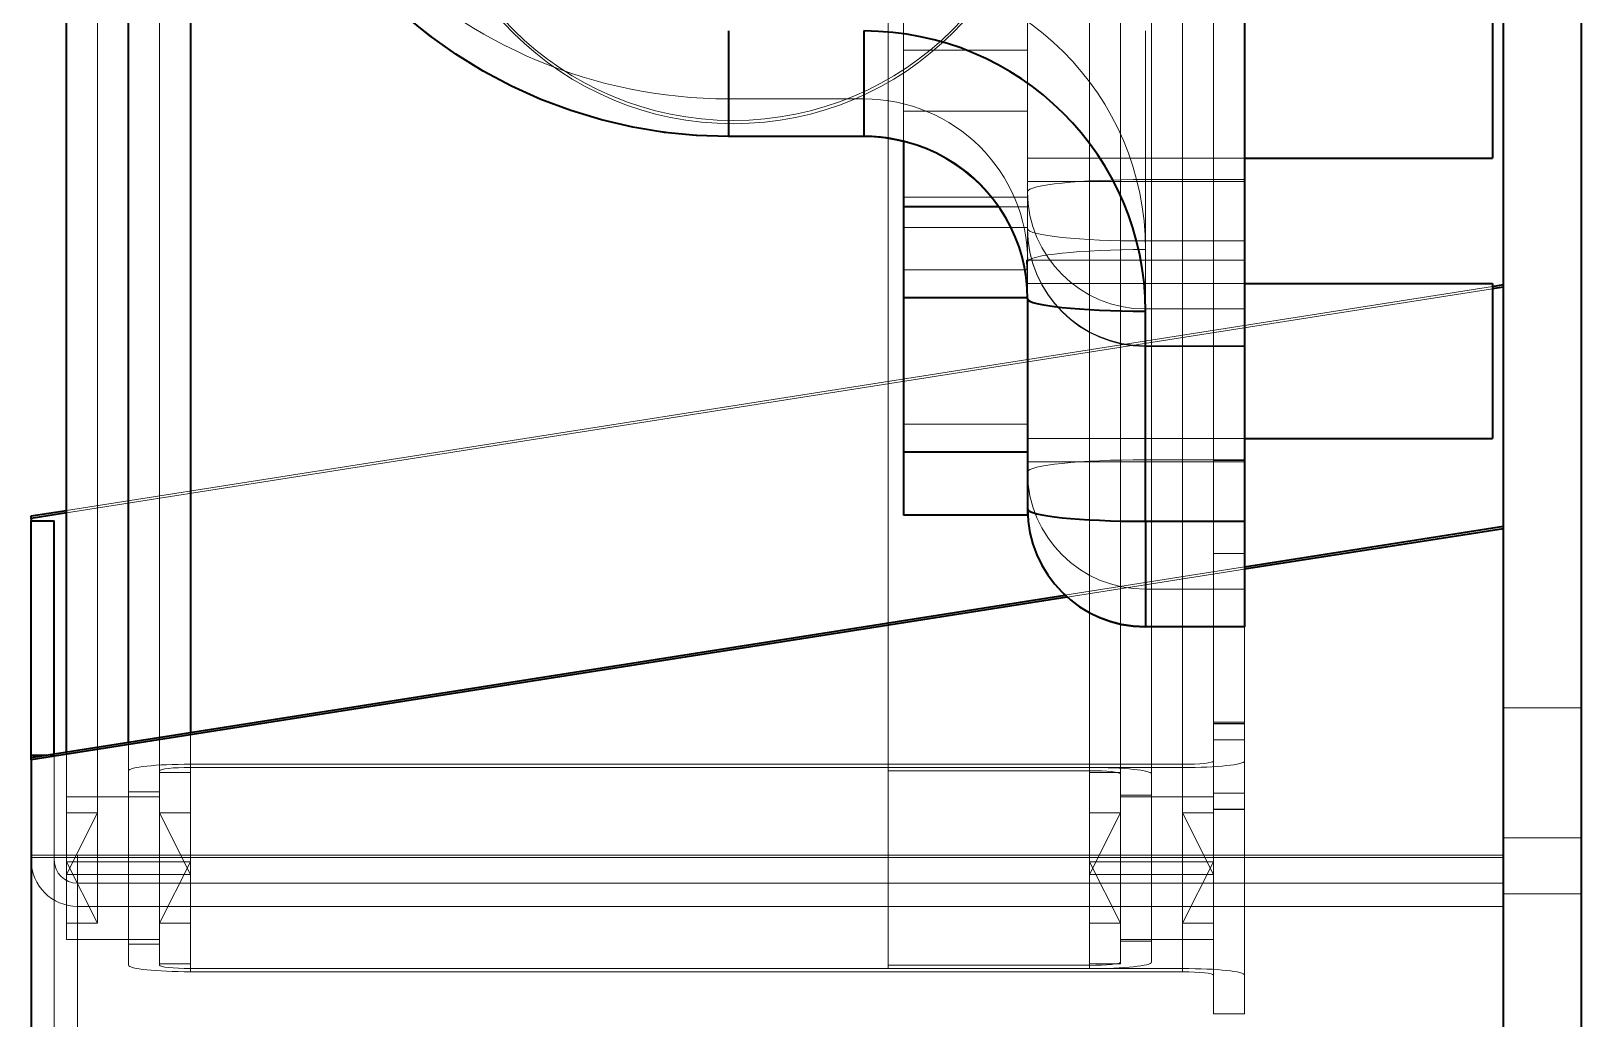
# Model space of a CAD drawing. Header units: millimetres. Extents: x 6115 to 12360, y 7255 to 12668.
# Drawn here: x 6124.6 to 6224.6, y 7647.6 to 7711.3 of the extents above; entities that cross this region are included whole.
import ezdxf

# ---------------------------------------------------------------- set-up
doc = ezdxf.new("R2010")
doc.units = ezdxf.units.MM
doc.layers.add('外形線', color=7, linetype='Continuous', lineweight=50)

msp = doc.modelspace()

# ---------------------------------------------------------------- linework, layer by layer
at = {"layer": '外形線', "linetype": 'Continuous', "lineweight": 18}
for p, q in [((6128.9, 10324.03), (6128.9, 7653.74)), ((6132.9, 10321.32), (6132.9, 7651.03)), ((6179.9, 10321.11), (6179.9, 7650.82)), ((6192.9, 7650.82), (6192.9, 10321.11)), ((6194.9, 7651.13), (6194.9, 10321.42)), ((6196.9, 10321.11), (6196.9, 7651.23)), ((6198.9, 7650.61), (6198.9, 7819.71)), ((6200.9, 7647.89), (6200.9, 7735.93)), ((6180.9, 7715.59), (6180.9, 7706.12)), ((6188.9, 7712.1), (6188.9, 7699.95)), ((6196.5, 7697.75), (6196.5, 7711.31)), ((6188.9, 7710.06), (6180.9, 7710.06)), ((6178.34, 7706.91), (6169.6, 7706.91)), ((6180.9, 7706.12), (6180.9, 7704.17)), ((6188.9, 7706.12), (6180.9, 7706.12)), ((6169.6, 7704.53), (6178.34, 7704.53)), ((6188.9, 7703.09), (6202.9, 7703.09)), ((6188.9, 7701.59), (6202.9, 7701.59)), ((6196.5, 7701.72), (6202.9, 7701.72)), ((6188.9, 7700.58), (6180.9, 7700.58)), ((6188.9, 7699.95), (6187.04, 7699.95)), ((6188.9, 7699.95), (6188.9, 7694.35)), ((6188.9, 7698.61), (6180.9, 7698.61)), ((6202.9, 7697.75), (6196.5, 7697.75)), ((6196.5, 7697.75), (6196.5, 7697.19)), ((6196.5, 7697.19), (6196.5, 7693.22)), ((6188.83, 7696.5), (6202.9, 7696.5)), ((6188.9, 7695.88), (6180.9, 7695.88)), ((6188.9, 7695), (6202.9, 7695)), ((6126.9, 7680.37), (6218.9, 7694.82)), ((6218.9, 7694.66), (6126.9, 7680.21)), ((6188.9, 7694.35), (6188.9, 7694.02)), ((6188.9, 7694.07), (6188.9, 7694.07)), ((6202.9, 7693.37), (6196.5, 7693.37)), ((6196.5, 7690.98), (6202.9, 7690.98)), ((6202.9, 7690.94), (6196.5, 7690.94)), ((6188.9, 7685.94), (6180.9, 7685.94)), ((6188.9, 7685), (6202.9, 7685)), ((6188.9, 7683.5), (6202.9, 7683.5)), ((6196.5, 7683.64), (6202.9, 7683.64)), ((6202.9, 7683.59), (6200.9, 7683.59)), ((6202.9, 7677.59), (6200.9, 7677.59)), ((6191.31, 7674.91), (6202.9, 7676.73)), ((6202.9, 7676.57), (6191.46, 7674.77)), ((6202.9, 7675.28), (6196.5, 7675.28)), ((6196.5, 7672.9), (6202.9, 7672.9)), ((6202.9, 7647.89), (6202.9, 7672.86)), ((6224.61, 7667.63), (6219.61, 7667.63)), ((6134.9, 7666.05), (6134.9, 7650.61)), ((6202.9, 7666.71), (6200.9, 7666.71)), ((6202.9, 7666.62), (6200.9, 7666.62)), ((6202.9, 7666.61), (6200.9, 7666.61)), ((6130.9, 7651.03), (6130.9, 7665.42)), ((6202.9, 7665.57), (6200.9, 7665.57)), ((6125.61, 7664.59), (6126.11, 7664.59)), ((6126.11, 7664.59), (6126.11, 7664.67)), ((6126.11, 7642.71), (6126.11, 7664.59)), ((6126.9, 7652.7), (6126.9, 7664.79)), ((6134.9, 7663.47), (6132.9, 7663.47)), ((6198.9, 7663.99), (6134.9, 7663.99)), ((6134.9, 7663.79), (6198.9, 7663.79)), ((6179.9, 7663.79), (6192.9, 7663.79)), ((6192.9, 7663.58), (6179.9, 7663.58)), ((6194.9, 7663.47), (6192.9, 7663.47)), ((6130.9, 7662.22), (6132.9, 7662.22)), ((6196.9, 7662.01), (6194.9, 7662.01)), ((6202.9, 7662.14), (6200.9, 7662.14)), ((6132.9, 7661.9), (6126.9, 7661.9)), ((6200.9, 7661.9), (6194.9, 7661.9)), ((6202.9, 7661.09), (6200.9, 7661.09)), ((6202.9, 7661.08), (6200.9, 7661.08)), ((6126.9, 7660.86), (6128.9, 7660.86)), ((6128.9, 7660.86), (6126.9, 7656.89)), ((6132.9, 7660.86), (6134.9, 7660.86)), ((6134.9, 7656.89), (6132.9, 7660.86)), ((6192.9, 7660.86), (6194.9, 7660.86)), ((6194.9, 7660.86), (6192.9, 7656.89)), ((6198.9, 7660.86), (6200.9, 7660.86)), ((6200.9, 7656.89), (6198.9, 7660.86)), ((6224.61, 7659.24), (6219.61, 7659.24)), ((6127.61, 7658.13), (6124.61, 7658.13)), ((6219.61, 7658.13), (6127.61, 7658.13)), ((6127.61, 7658.13), (6127.61, 7657.97)), ((6124.61, 7657.97), (6127.61, 7657.97)), ((6126.9, 7657.71), (6128.9, 7653.74)), ((6134.9, 7657.71), (6126.9, 7657.71)), ((6127.61, 7657.97), (6127.61, 7656.32)), ((6127.61, 7657.97), (6219.61, 7657.97)), ((6132.9, 7653.74), (6134.9, 7657.71)), ((6192.9, 7657.71), (6194.9, 7653.74)), ((6200.9, 7657.71), (6192.9, 7657.71)), ((6198.9, 7653.74), (6200.9, 7657.71)), ((6126.9, 7656.89), (6134.9, 7656.89)), ((6219.61, 7656.32), (6127.61, 7656.32)), ((6127.61, 7656.32), (6127.61, 7642.55)), ((6192.9, 7656.89), (6200.9, 7656.89)), ((6224.61, 7655.63), (6219.61, 7655.63)), ((6127.61, 7654.83), (6219.61, 7654.83)), ((6128.9, 7653.74), (6126.9, 7653.74)), ((6134.9, 7653.74), (6132.9, 7653.74)), ((6194.9, 7653.74), (6192.9, 7653.74)), ((6200.9, 7653.74), (6198.9, 7653.74)), ((6126.9, 7652.7), (6132.9, 7652.7)), ((6130.9, 7652.38), (6132.9, 7652.38)), ((6194.9, 7652.7), (6200.9, 7652.7)), ((6196.9, 7652.59), (6194.9, 7652.59)), ((6132.9, 7651.13), (6134.9, 7651.13)), ((6192.9, 7651.03), (6179.9, 7651.03)), ((6192.9, 7651.13), (6194.9, 7651.13)), ((6134.9, 7650.82), (6198.9, 7650.82)), ((6198.9, 7650.61), (6134.9, 7650.61)), ((6179.9, 7650.82), (6192.9, 7650.82)), ((6202.9, 7647.89), (6200.9, 7647.89))]:
    msp.add_line(p, q, dxfattribs=at).dxf.unprotected_set("ltscale", 0)
at = {"layer": '外形線', "linetype": 'Continuous', "lineweight": 35}
for p, q in [((6224.61, 10324.95), (6224.61, 7626.32)), ((6126.9, 7664.79), (6126.9, 10322.99)), ((6130.9, 7665.42), (6130.9, 10321.32)), ((6134.9, 10320.9), (6134.9, 7666.05)), ((6219.61, 7617.63), (6219.61, 7730.27)), ((6218.9, 7713.09), (6218.9, 7703.35)), ((6202.9, 7712.38), (6202.9, 7679.66)), ((6169.6, 7711.29), (6169.6, 7704.48)), ((6178.34, 7711.29), (6178.34, 7704.48)), ((6178.34, 7704.48), (6169.6, 7704.48)), ((6180.9, 7704.17), (6180.9, 7699.95)), ((6202.9, 7703.09), (6218.9, 7703.09)), ((6218.9, 7703.35), (6218.9, 7703.09)), ((6180.9, 7699.95), (6180.9, 7694.07)), ((6187.04, 7699.95), (6180.9, 7699.95)), ((6202.9, 7695), (6218.9, 7695)), ((6218.9, 7695), (6218.9, 7685)), ((6188.9, 7694.07), (6180.9, 7694.07)), ((6180.9, 7694.07), (6180.9, 7684.13)), ((6188.9, 7694.02), (6188.9, 7680.46)), ((6218.9, 7694.82), (6219.61, 7694.93)), ((6219.61, 7694.77), (6218.9, 7694.66)), ((6219.61, 7694.77), (6219.61, 7694.93)), ((6196.5, 7679.66), (6196.5, 7693.22)), ((6202.9, 7685), (6218.9, 7685)), ((6180.9, 7684.13), (6180.9, 7680.06)), ((6188.9, 7684.13), (6180.9, 7684.13)), ((6124.61, 7680.01), (6126.9, 7680.37)), ((6126.9, 7680.21), (6124.61, 7679.85)), ((6124.61, 7679.85), (6124.61, 7680.01)), ((6188.9, 7680.06), (6180.9, 7680.06)), ((6188.9, 7680.46), (6188.9, 7680.06)), ((6124.61, 7679.85), (6124.61, 7679.69)), ((6124.61, 7664.59), (6124.61, 7679.69)), ((6124.61, 7679.69), (6126.11, 7679.69)), ((6126.11, 7664.67), (6126.11, 7679.69)), ((6202.9, 7679.66), (6196.5, 7679.66)), ((6196.5, 7679.66), (6196.5, 7672.86)), ((6202.9, 7679.66), (6202.9, 7672.86)), ((6202.9, 7676.73), (6219.61, 7679.35)), ((6219.61, 7679.19), (6202.9, 7676.57)), ((6219.61, 7679.19), (6219.61, 7679.35)), ((6124.61, 7664.43), (6191.31, 7674.91)), ((6191.46, 7674.77), (6124.61, 7664.27)), ((6202.9, 7672.86), (6196.5, 7672.86)), ((6124.61, 7664.59), (6125.61, 7664.59)), ((6124.61, 7664.43), (6124.61, 7664.59)), ((6124.61, 7664.27), (6124.61, 7664.43)), ((6124.61, 7664.27), (6124.61, 7642.4))]:
    msp.add_line(p, q, dxfattribs=at).dxf.unprotected_set("ltscale", 0)
for points in [[(6169.6, 7704.48), (6167.53, 7704.55), (6165.47, 7704.75), (6163.43, 7705.09), (6161.41, 7705.56), (6159.43, 7706.16), (6157.49, 7706.88), (6155.6, 7707.73), (6153.77, 7708.7), (6152.01, 7709.79), (6150.32, 7711), (6148.72, 7712.3)], [(6188.9, 7694.02), (6188.88, 7694.7), (6188.81, 7695.38), (6188.7, 7696.05), (6188.55, 7696.72), (6188.35, 7697.37), (6188.11, 7698.01), (6187.82, 7698.63), (6187.5, 7699.23), (6187.13, 7699.82), (6186.73, 7700.37), (6186.3, 7700.9), (6185.82, 7701.4), (6185.32, 7701.87), (6184.79, 7702.31), (6184.22, 7702.71), (6183.64, 7703.07), (6183.03, 7703.4), (6182.4, 7703.68), (6181.75, 7703.92), (6181.08, 7704.12), (6180.41, 7704.28), (6179.72, 7704.39), (6179.03, 7704.46), (6178.34, 7704.48)]]:
    msp.add_lwpolyline(points, dxfattribs=at).dxf.unprotected_set("ltscale", 0)
at = {"layer": '外形線', "linetype": 'Continuous', "lineweight": 18}
msp.add_lwpolyline([(6188.9, 7695.61), (6188.9, 7695.78), (6188.9, 7695.93), (6188.89, 7696.06), (6188.88, 7696.18), (6188.87, 7696.28), (6188.86, 7696.36), (6188.85, 7696.42), (6188.85, 7696.47), (6188.84, 7696.49), (6188.83, 7696.5), (6188.83, 7696.49), (6188.83, 7696.47), (6188.83, 7696.42), (6188.83, 7696.36), (6188.84, 7696.28), (6188.85, 7696.18), (6188.85, 7696.07), (6188.86, 7695.94), (6188.87, 7695.79), (6188.88, 7695.62), (6188.89, 7695.44), (6188.9, 7695.24), (6188.9, 7695.03), (6188.9, 7694.81)], dxfattribs=at).dxf.unprotected_set("ltscale", 0)
msp.add_arc((6196.5, 7698.54), 7.6, 180, 270, dxfattribs=at).dxf.unprotected_set("ltscale", 0)
at = {"layer": '外形線', "linetype": 'Continuous', "lineweight": 35}
msp.add_arc((6196.5, 7680.46), 7.6, 180, 270, dxfattribs=at).dxf.unprotected_set("ltscale", 0)
at = {"layer": '外形線', "linetype": 'Continuous', "lineweight": 18}
for centre, major_axis in [((6169.9, 7725.41), (20, 0)), ((6169.9, 7725.2), (-20, 0))]:
    msp.add_ellipse(centre, major_axis=major_axis, ratio=0.994522, dxfattribs=at).dxf.unprotected_set("ltscale", 0)
for centre, major_axis, ratio, start_param, end_param in [((6169.6, 7738.44), (-31.7, 0), 0.994522, 0, 1.570796), ((6169.6, 7736.05), (-31.7, 0), 0.994522, 0, 1.570796), ((6178.34, 7697.19), (18.17, 0), 0.994522, 0, 1.570796), ((6178.34, 7696.4), (10.57, 0), 0.994522, 0, 1.570796), ((6178.34, 7694.02), (10.57, 0), 0.994522, 0, 1.570796), ((6196.5, 7700.92), (-7.6, 0), 0.104528, 4.712389, 6.283185), ((6196.5, 7700.92), (-7.6, 0), 0.994522, 0, 1.570796), ((6196.5, 7698.54), (-7.6, 0), 0.994522, 0, 1.570796), ((6196.5, 7698.54), (-7.6, 0), 0.104528, 0, 1.570796), ((6196.5, 7696.4), (-7.6, 0), 0.104528, 4.712389, 6.283185), ((6196.5, 7682.84), (-7.6, 0), 0.104528, 4.712389, 6.283185), ((6196.5, 7682.84), (-7.6, 0), 0.994522, 0, 1.570796), ((6196.5, 7680.46), (-7.6, 0), 0.994522, 0, 1.570796), ((6198.9, 7664.2), (2, 0), 0.104528, 4.712389, 6.283185), ((6198.9, 7664.2), (4, 0), 0.104528, 4.712389, 6.283185), ((6134.9, 7663.58), (-4, 0), 0.104528, 4.712389, 6.283185), ((6134.9, 7663.58), (-2, 0), 0.104528, 4.712389, 6.283185), ((6192.9, 7663.37), (4, 0), 0.104528, 0, 1.570796), ((6192.9, 7663.37), (2, 0), 0.104528, 0, 1.570796), ((6127.61, 7657.81), (-3, 0), 0.994484, 0, 1.570796), ((6127.61, 7657.81), (-1.5, 0), 0.994484, 0, 1.570796), ((6134.9, 7651.03), (-4, 0), 0.104528, 0, 1.570796), ((6134.9, 7651.03), (-2, 0), 0.104528, 0, 1.570796), ((6192.9, 7651.23), (2, 0), 0.104528, 4.712389, 6.283185), ((6192.9, 7651.23), (4, 0), 0.104528, 4.712389, 6.283185), ((6198.9, 7650.4), (4, 0), 0.104528, 0, 1.570796), ((6198.9, 7650.4), (2, 0), 0.104528, 0, 1.570796)]:
    msp.add_ellipse(centre, major_axis=major_axis, ratio=ratio, start_param=start_param, end_param=end_param, dxfattribs=at).dxf.unprotected_set("ltscale", 0)
at = {"layer": '外形線', "linetype": 'Continuous', "lineweight": 35}
for centre, major_axis, ratio in [((6178.34, 7693.22), (18.17, 0), 0.994522), ((6196.5, 7694.02), (-7.6, 0), 0.104528), ((6196.5, 7680.46), (-7.6, 0), 0.104528)]:
    msp.add_ellipse(centre, major_axis=major_axis, ratio=ratio, start_param=0, end_param=1.570796, dxfattribs=at).dxf.unprotected_set("ltscale", 0)

doc.saveas('drawing.dxf')
